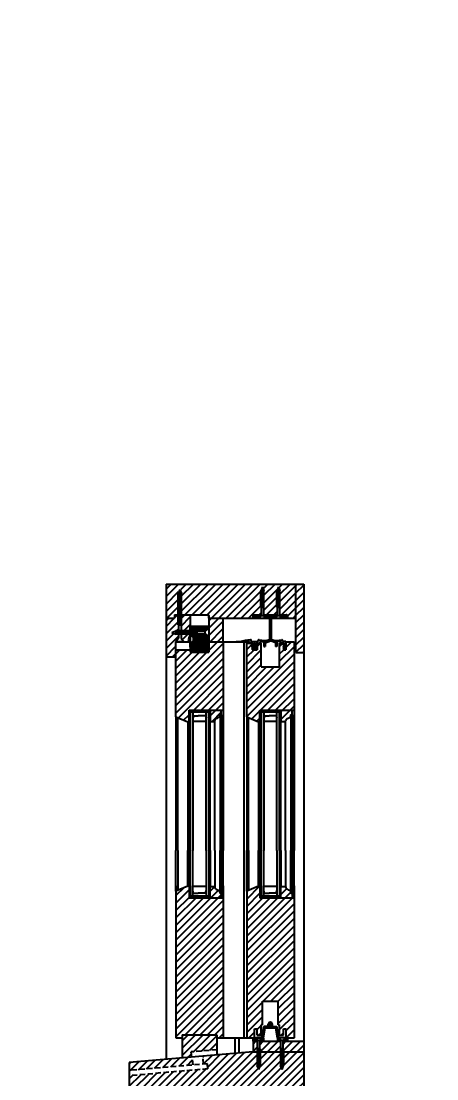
# Model space of a CAD drawing. Header units: inches. Extents: x 1985 to 11287, y 379 to 3234.
# Drawn here: x 7316.5 to 7336.3, y 1508.8 to 1559.2 of the extents above; entities that cross this region are included whole.
import ezdxf

# ---------------------------------------------------------------- set-up
doc = ezdxf.new("R2010")
doc.units = ezdxf.units.IN
doc.header["$MEASUREMENT"] = 0
doc.linetypes.add('HIDDEN', pattern=[0.375, 0.25, -0.125])
doc.layers.get('0').update_dxf_attribs({"linetype": 'CONTINUOUS'})
doc.layers.get('Defpoints').update_dxf_attribs({"linetype": 'CONTINUOUS'})
for name, color, linetype in [('alum. sill 99', 1, 'CONTINUOUS'), ('glass 99', 6, 'CONTINUOUS'), ('glazing tape 99', 7, 'CONTINUOUS'), ('hardware 99', 94, 'CONTINUOUS'), ('hatch 99', 1, 'CONTINUOUS'), ('weatherstripping 99', 5, 'CONTINUOUS'), ('wood detail 99', 7, 'CONTINUOUS')]:
    doc.layers.add(name, color=color, linetype=linetype)
doc.styles.get("Standard").update_dxf_attribs({"font": 'txt.shx', "width": 0.8})
doc.dimstyles.new('Elevation', dxfattribs={"dimscale": 2, "dimtxt": 0.75, "dimasz": 0.0625, "dimexe": 0.0625, "dimexo": 0.0625, "dimgap": 0.0625, "dimtad": 1, "dimdec": 5, "dimzin": 0, "dimdsep": 46, "dimlunit": 5, "dimtxsty": 'Standard', "dimblk1": 'OBLIQUE', "dimblk2": 'OBLIQUE', "dimsah": 1, "dimcen": 2, "dimdle": 0.0625, "dimclrd": 1, "dimclre": 1, "dimadec": 1, "dimazin": 0, "dimtfac": 0.375, "dimtdec": 5, "dimtmove": 0, "dimatfit": 3, "dimldrblk": 'OBLIQUE', "dimfxl": 1, "dimfrac": 2, "dimtolj": 1, "dimtzin": 0, "dimarcsym": 0})
pattern_1 = [(45, (7801.52825, 106.70212), (-0.176776695, 0.176776695), [])]

# ---------------------------------------------------------------- blocks, each defined once
blk = doc.blocks.new('_OBLIQUE')
at = {"color": 0, "linetype": 'ByBlock'}
blk.add_line((-0.5, -0.5), (0.5, 0.5), dxfattribs=at)
blk = doc.blocks.new('*D167')
at = {"layer": 'Defpoints', "color": 0}
for p in [(7365.412, 1559.165), (7335.455, 1503.481), (7204.665, 1497.57), (7336.866, 1497.57), (7336.866, 1497.57)]:
    blk.add_point(p, dxfattribs=at)
at = {"layer": 'wood detail 99', "color": 1, "lineweight": -2}
blk.add_arc((7336.866, 1497.57), 6.078, 65.1346, 180, dxfattribs=at)
at = {"layer": 'wood detail 99', "color": 1, "lineweight": -2, "xscale": 0.125, "yscale": 0.125, "zscale": 0.125}
for p, rotation in [((7339.421, 1503.084), 335.1346450684126), ((7330.788, 1497.57), 270.000000000004)]:
    blk.add_blockref('_OBLIQUE', p, dxfattribs=dict(at, rotation=rotation))
at = {"layer": 'wood detail 99', "color": 0, "insert": (7333.123, 1503.429), "char_height": 1.5, "attachment_point": 5, "rotation": 32.5673}
blk.add_mtext('\\A1;114.9°"', dxfattribs=at)

msp = doc.modelspace()

# ---------------------------------------------------------------- hatches: boundary and pattern name
at = {"layer": 'alum. sill 99'}
h = msp.add_hatch(dxfattribs=at)
h.set_pattern_fill('ANSI31', color=256, scale=2, style=0)
h.set_pattern_definition([(45, (-588.93216, -403.26796), (-0.176776695, 0.176776695), [])])
h.paths.add_polyline_path([(7326.118374, 1517.135057), (7326.118374, 1517.409255), (7324.493374, 1517.409255), (7324.493374, 1517.976219), (7324.430874, 1517.976219), (7323.868374, 1517.735148), (7323.868374, 1517.730698), (7323.868374, 1516.452798), (7323.868374, 1510.731218), (7324.163374, 1510.731218), (7324.163374, 1510.885218), (7325.823374, 1510.885218), (7325.823374, 1510.731218), (7326.118374, 1510.731218)])
h.paths.add_polyline_path([(7326.032374, 1517.635769), (7325.969874, 1517.635769), (7325.969874, 1517.648891, 0.350781059), (7325.844874, 1517.792019, -0.350781059), (7325.719874, 1517.935147), (7325.719874, 1517.948269), (7325.493374, 1517.948269), (7325.493374, 1517.409255), (7326.032374, 1517.409255)], flags=17)
h.paths.add_polyline_path([(7329.493376, 1517.135057), (7329.493376, 1517.409255), (7327.868376, 1517.409255), (7327.868376, 1517.976219), (7327.805876, 1517.976219), (7327.243376, 1517.735148), (7327.243376, 1517.730698), (7327.243376, 1516.452798), (7327.243376, 1510.731218), (7327.618376, 1510.731218), (7327.618376, 1511.168718), (7327.743376, 1511.168718), (7327.743376, 1510.856218), (7327.930876, 1510.856218), (7327.930876, 1511.356218), (7327.993376, 1511.356218), (7327.993376, 1512.481218), (7328.743376, 1512.481218), (7328.743376, 1511.356218), (7328.805876, 1511.356218), (7328.805876, 1510.856218), (7328.993376, 1510.856218), (7328.993376, 1511.168718), (7329.118376, 1511.168718), (7329.118376, 1510.731218), (7329.193376, 1510.731218), (7329.493376, 1510.731218)])
h.paths.add_polyline_path([(7329.407376, 1517.635769), (7329.344876, 1517.635769), (7329.344876, 1517.648891, 0.350781059), (7329.219876, 1517.792019, -0.350781059), (7329.094876, 1517.935147), (7329.094876, 1517.948269), (7328.868376, 1517.948269), (7328.868376, 1517.409255), (7329.407376, 1517.409255)], flags=17)
at = {"layer": 'glazing tape 99'}
h = msp.add_hatch(color=7, dxfattribs=at)
h.paths.add_polyline_path([(7325.430874, 1525.812351), (7325.493374, 1525.812351), (7325.493374, 1526.312351), (7325.430874, 1526.312351)])
h.paths.add_polyline_path([(7324.493374, 1525.788851), (7324.555874, 1525.788851), (7324.555874, 1526.288851), (7324.493374, 1526.288851)])
h = msp.add_hatch(color=7, dxfattribs=at)
h.paths.add_polyline_path([(7325.430874, 1525.812351), (7325.493374, 1525.812351), (7325.493374, 1526.312351), (7325.430874, 1526.312351)])
h.paths.add_polyline_path([(7324.493374, 1525.788851), (7324.555874, 1525.788851), (7324.555874, 1526.288851), (7324.493374, 1526.288851)])
h = msp.add_hatch(color=7, dxfattribs=at)
h.paths.add_polyline_path([(7328.805876, 1525.812351), (7328.868376, 1525.812351), (7328.868376, 1526.312351), (7328.805876, 1526.312351)])
h.paths.add_polyline_path([(7327.868376, 1525.788851), (7327.930876, 1525.788851), (7327.930876, 1526.288851), (7327.868376, 1526.288851)])
h = msp.add_hatch(color=7, dxfattribs=at)
h.paths.add_polyline_path([(7328.805876, 1525.812351), (7328.868376, 1525.812351), (7328.868376, 1526.312351), (7328.805876, 1526.312351)])
h.paths.add_polyline_path([(7327.868376, 1525.788851), (7327.930876, 1525.788851), (7327.930876, 1526.288851), (7327.868376, 1526.288851)])
h = msp.add_hatch(color=7, dxfattribs=at)
h.paths.add_polyline_path([(7325.430874, 1517.448269), (7325.493374, 1517.448269), (7325.493374, 1517.948269), (7325.430874, 1517.948269)])
h.paths.add_polyline_path([(7324.493374, 1517.476219), (7324.555874, 1517.476219), (7324.555874, 1517.976219), (7324.493374, 1517.976219)])
h = msp.add_hatch(color=7, dxfattribs=at)
h.paths.add_polyline_path([(7328.805876, 1517.448269), (7328.868376, 1517.448269), (7328.868376, 1517.948269), (7328.805876, 1517.948269)])
h.paths.add_polyline_path([(7327.868376, 1517.476219), (7327.930876, 1517.476219), (7327.930876, 1517.976219), (7327.868376, 1517.976219)])
at = {"layer": 'hardware 99'}
h = msp.add_hatch(dxfattribs=at)
h.set_pattern_fill('ANSI31', color=256, scale=0.25, style=0)
h.set_pattern_definition([(45, (7672.273546, -441.52829), (-0.0220970869, 0.0220970869), [])])
h.paths.add_polyline_path([(7327.841464, 1530.726399), (7327.894406, 1530.798399), (7327.620376, 1530.798399), (7327.620376, 1530.880399), (7327.580376, 1530.880399), (7327.548376, 1530.848399), (7327.548376, 1530.726399)])
h.paths.add_polyline_path([(7328.077347, 1530.798399), (7328.130288, 1530.726399), (7328.332376, 1530.726399), (7328.332376, 1529.711399), (7328.09258, 1529.613399), (7328.055876, 1529.598399), (7328.055876, 1529.378399), (7328.127876, 1529.378399), (7328.127876, 1529.550044), (7328.368376, 1529.648331), (7328.608876, 1529.550044), (7328.608876, 1529.378399), (7328.680876, 1529.378399), (7328.680876, 1529.598399), (7328.404376, 1529.711399), (7328.404376, 1530.726399), (7328.606464, 1530.726399), (7328.659406, 1530.798399), (7328.404376, 1530.798399), (7328.404376, 1530.880399), (7328.332376, 1530.880399), (7328.332376, 1530.798399)])
h.paths.add_polyline_path([(7328.842347, 1530.798399), (7328.895288, 1530.726399), (7329.188376, 1530.726399), (7329.188376, 1530.848399), (7329.156376, 1530.880399), (7329.116376, 1530.880399), (7329.116376, 1530.798399)])
h = msp.add_hatch(dxfattribs=at)
h.set_pattern_fill('ANSI31', color=256, scale=0.25, style=0)
h.set_pattern_definition([(45, (7672.273546, -380.832976), (-0.0220970869, 0.0220970869), [])])
h.paths.add_polyline_path([(7327.668964, 1510.731218), (7327.543376, 1510.731218), (7327.543376, 1510.571218), (7327.615376, 1510.571218), (7327.615376, 1510.631218), (7327.742494, 1510.631218)])
h.paths.add_polyline_path([(7328.034431, 1510.719591), (7328.114552, 1511.209218), (7328.6222, 1511.209218), (7328.702321, 1510.719591), (7328.702321, 1510.571218), (7328.774321, 1510.571218), (7328.774321, 1510.631218), (7328.852494, 1510.631218), (7328.778964, 1510.731218), (7328.773376, 1510.731218), (7328.683376, 1511.281218), (7328.468376, 1511.281218), (7328.468376, 1511.381218, 1), (7328.268376, 1511.381218), (7328.268376, 1511.281218), (7328.053376, 1511.281218), (7327.963376, 1510.731218), (7327.957788, 1510.731218), (7327.884259, 1510.631218), (7327.962431, 1510.631218), (7327.962431, 1510.571218), (7328.034431, 1510.571218)])
h.paths.add_polyline_path([(7329.193376, 1510.731218), (7329.067788, 1510.731218), (7328.994259, 1510.631218), (7329.121376, 1510.631218), (7329.121376, 1510.571218), (7329.193376, 1510.571218)])
at = {"layer": 'hatch 99'}
h = msp.add_hatch(dxfattribs=at)
h.set_pattern_fill('ANSI31', color=256, scale=2, style=0)
h.set_pattern_definition(pattern_1)
h.paths.add_polyline_path([(7329.962126, 1532.351399), (7329.587126, 1532.351399), (7329.587126, 1529.098399), (7329.962126, 1529.098399)])
h.paths.add_polyline_path([(7329.493376, 1529.598399), (7329.111376, 1529.598399), (7329.111376, 1529.223399), (7329.039376, 1529.223399), (7328.993376, 1529.223399), (7328.993376, 1529.535899), (7328.861376, 1529.535899), (7328.805876, 1529.535899), (7328.805876, 1528.410899), (7327.930876, 1528.410899), (7327.930876, 1529.535899), (7327.743376, 1529.535899), (7327.743376, 1529.223399), (7327.507376, 1529.223399), (7327.507376, 1529.535899), (7327.375376, 1529.535899), (7327.243376, 1529.535899), (7327.243376, 1526.029922), (7327.805876, 1525.788851), (7327.868376, 1525.788851), (7327.868376, 1526.351365), (7329.493376, 1526.351365)])
h.paths.add_polyline_path([(7329.344876, 1526.124851), (7329.407376, 1526.124851), (7329.407376, 1526.351365), (7328.868376, 1526.351365), (7328.868376, 1525.812351), (7329.094876, 1525.812351, -0.375199902), (7329.219876, 1525.968601, 0.375199902)], flags=17)
h.paths.add_polyline_path([(7326.118374, 1529.598399), (7325.430874, 1529.598399), (7325.430874, 1529.101399), (7324.555874, 1529.101399), (7324.555874, 1529.223399), (7323.868374, 1529.223399), (7323.868374, 1526.029922), (7324.430874, 1525.788851), (7324.493374, 1525.788851), (7324.493374, 1526.351365), (7326.118374, 1526.351365)])
h.paths.add_polyline_path([(7326.032374, 1526.351365), (7325.493374, 1526.351365), (7325.493374, 1525.812351), (7325.719874, 1525.812351, -0.375199902), (7325.844874, 1525.968601, 0.375199902), (7325.969874, 1526.124851), (7326.032374, 1526.124851)], flags=17)
h.paths.add_polyline_path([(7326.118374, 1530.726399), (7325.430874, 1530.726399), (7325.430874, 1530.348399), (7325.430874, 1529.598399), (7326.118374, 1529.598399)])
h.paths.add_polyline_path([(7323.868374, 1529.598399), (7323.993374, 1529.768399), (7323.993374, 1529.957288), (7323.870874, 1529.957288), (7323.82058, 1529.979788), (7323.726684, 1529.979788), (7323.586978, 1530.042288), (7323.726684, 1530.104788), (7323.82058, 1530.104788), (7323.870874, 1530.127288), (7323.993374, 1530.127288), (7323.993374, 1530.410899), (7323.970874, 1530.410899), (7323.970874, 1530.880399), (7323.798874, 1530.880399), (7323.798874, 1530.726399), (7323.525124, 1530.726399), (7323.400124, 1530.601399), (7323.400124, 1528.880399), (7323.868374, 1528.880399)])
h.paths.add_polyline_path([(7324.555874, 1529.87902), (7324.555874, 1529.957288), (7324.118374, 1529.957288), (7324.118374, 1529.768399), (7324.243374, 1529.598399), (7324.508756, 1529.598399, -0.267534355), (7324.508562, 1529.848064, -0.239084783)])
h.paths.add_polyline_path([(7324.555874, 1530.880399), (7324.140874, 1530.880399), (7324.140874, 1530.410899), (7324.118374, 1530.410899), (7324.118374, 1530.127288), (7324.555874, 1530.127288)])
h = msp.add_hatch(dxfattribs=at)
h.set_pattern_fill('ANSI31', color=256, scale=2, style=0)
h.set_pattern_definition(pattern_1)
h.paths.add_polyline_path([(7327.910876, 1532.036399), (7327.933376, 1532.093399), (7327.933376, 1532.351399), (7323.400124, 1532.351399), (7323.400124, 1530.726399), (7323.798874, 1530.726399), (7323.798874, 1530.880399), (7323.962616, 1530.880399), (7323.970874, 1530.88382), (7323.970874, 1531.908399), (7323.993374, 1531.958693), (7323.993374, 1532.108759), (7324.055874, 1532.248465), (7324.118374, 1532.108759), (7324.118374, 1531.958693), (7324.140874, 1531.908399), (7324.140874, 1530.880399), (7325.438874, 1530.880399), (7325.438874, 1530.726399), (7327.548376, 1530.726399), (7327.548376, 1530.880399), (7327.933376, 1530.880399), (7327.933376, 1531.243899), (7327.910876, 1531.243899)])
h.paths.add_polyline_path([(7328.675876, 1532.036399), (7328.698376, 1532.093399), (7328.698376, 1532.351399), (7328.038376, 1532.351399), (7328.038376, 1532.093399), (7328.060876, 1532.036399), (7328.060876, 1531.243899), (7328.038376, 1531.243899), (7328.038376, 1530.880399), (7328.698376, 1530.880399), (7328.698376, 1531.243899), (7328.675876, 1531.243899)])
h.paths.add_polyline_path([(7329.587126, 1532.351399), (7328.803376, 1532.351399), (7328.803376, 1532.093399), (7328.825876, 1532.036399), (7328.825876, 1531.243899), (7328.803376, 1531.243899), (7328.803376, 1530.880399), (7329.188376, 1530.880399), (7329.188376, 1530.726399), (7329.587126, 1530.726399)])
h = msp.add_hatch(dxfattribs=at)
h.set_pattern_fill('ANSI31', color=256, scale=0.5, style=0)
h.set_pattern_definition([(45, (7829.007457, 98.62558), (-0.0441941738, 0.0441941738), [])])
h.paths.add_polyline_path([(7325.430874, 1529.598399), (7325.430874, 1529.854788), (7325.260874, 1529.979788), (7324.868374, 1529.979788), (7324.868374, 1529.957288), (7324.555874, 1529.957288), (7324.555874, 1529.910899, -0.365977382), (7324.740752, 1529.754649), (7324.993374, 1529.754649), (7324.993374, 1529.692149), (7324.740752, 1529.692149, -0.365977382), (7324.555874, 1529.535899), (7324.555874, 1529.348399), (7324.555874, 1529.101399), (7325.430874, 1529.101399)])
h.paths.add_polyline_path([(7325.430874, 1530.348399), (7324.555874, 1530.348399), (7324.555874, 1530.127288), (7324.868374, 1530.127288), (7324.868374, 1530.104788), (7325.260874, 1530.104788), (7325.430874, 1530.229788)])
h = msp.add_hatch(dxfattribs=at)
h.set_pattern_fill('ANSI31', color=256, scale=2, style=0)
h.set_pattern_definition(pattern_1)
h.paths.add_polyline_path([(7329.962126, 1510.071218), (7328.998376, 1510.071218), (7328.998376, 1509.421218), (7328.975876, 1509.364218), (7328.975876, 1509.235417), (7328.923376, 1509.095711), (7328.870876, 1509.235417), (7328.870876, 1509.364218), (7328.848376, 1509.421218), (7328.848376, 1510.071218), (7327.888376, 1510.071218), (7327.888376, 1509.421218), (7327.865876, 1509.364218), (7327.865876, 1509.235417), (7327.813376, 1509.095711), (7327.760876, 1509.235417), (7327.760876, 1509.364218), (7327.738376, 1509.421218), (7327.738376, 1510.071218), (7327.543376, 1510.071218), (7325.151766, 1509.863558), (7325.184205, 1509.489963), (7325.371002, 1509.506183), (7325.392628, 1509.25712), (7321.650124, 1508.932163), (7321.650124, 1508.351218), (7329.962126, 1508.351218)])
h.paths.add_polyline_path([(7329.962126, 1510.571218), (7329.193376, 1510.571218), (7328.975876, 1510.571218), (7328.975876, 1510.213718), (7328.998376, 1510.213718), (7328.998376, 1510.071218), (7329.962126, 1510.071218)])
h.paths.add_polyline_path([(7328.870876, 1510.571218), (7327.865876, 1510.571218), (7327.865876, 1510.213718), (7327.888376, 1510.213718), (7327.888376, 1510.071218), (7328.848376, 1510.071218), (7328.848376, 1510.213718), (7328.870876, 1510.213718)])
h.paths.add_polyline_path([(7327.760876, 1510.571218), (7327.543376, 1510.571218), (7327.543376, 1510.071218), (7327.738376, 1510.071218), (7327.738376, 1510.213718), (7327.760876, 1510.213718)])
h.paths.add_polyline_path([(7325.823374, 1510.822718), (7325.760874, 1510.885218), (7324.225874, 1510.885218), (7324.163374, 1510.822718), (7324.163374, 1509.777737), (7324.623529, 1509.817692), (7324.601903, 1510.066754), (7325.823374, 1510.172813)])
h.paths.add_polyline_path([(7324.65364, 1509.820306), (7321.650124, 1509.559514), (7321.650124, 1509.183104), (7324.686079, 1509.446712)], flags=17)

# ---------------------------------------------------------------- linework, layer by layer
at = {"layer": 'glass 99', "color": 6}
for p, q in [((7324.555874, 1526.288851), (7324.555874, 1519.652691)), ((7324.555874, 1526.257665), (7325.430874, 1526.257665)), ((7324.555874, 1526.257665), (7325.430874, 1526.257665)), ((7324.680874, 1526.257665), (7324.680874, 1519.652691)), ((7324.710866, 1526.076731), (7324.680874, 1525.968948)), ((7324.710866, 1526.076731), (7324.680874, 1525.968948)), ((7324.710866, 1526.076731), (7324.930874, 1526.076731)), ((7324.710866, 1526.076731), (7324.930874, 1526.076731)), ((7325.275883, 1526.076731), (7324.930874, 1526.076731)), ((7325.275883, 1526.076731), (7324.930874, 1526.076731)), ((7325.275883, 1526.076731), (7325.305874, 1525.968948)), ((7325.275883, 1526.076731), (7325.305874, 1525.968948)), ((7325.305874, 1519.652691), (7325.305874, 1526.257665)), ((7325.430874, 1519.652691), (7325.430874, 1526.312351)), ((7327.930876, 1526.288851), (7327.930876, 1519.652691)), ((7327.930876, 1526.257665), (7328.805876, 1526.257665)), ((7327.930876, 1526.257665), (7328.805876, 1526.257665)), ((7328.055876, 1526.257665), (7328.055876, 1519.652691)), ((7328.085868, 1526.076731), (7328.055876, 1525.968948)), ((7328.085868, 1526.076731), (7328.055876, 1525.968948)), ((7328.085868, 1526.076731), (7328.305876, 1526.076731)), ((7328.085868, 1526.076731), (7328.305876, 1526.076731)), ((7328.650885, 1526.076731), (7328.305876, 1526.076731)), ((7328.650885, 1526.076731), (7328.305876, 1526.076731)), ((7328.650885, 1526.076731), (7328.680876, 1525.968948)), ((7328.650885, 1526.076731), (7328.680876, 1525.968948)), ((7328.680876, 1519.652691), (7328.680876, 1526.257665)), ((7328.805876, 1519.652691), (7328.805876, 1526.312351)), ((7325.305874, 1525.812351), (7324.680874, 1525.812351)), ((7325.305874, 1525.812351), (7324.680874, 1525.812351)), ((7328.680876, 1525.812351), (7328.055876, 1525.812351)), ((7328.680876, 1525.812351), (7328.055876, 1525.812351)), ((7324.555874, 1517.476219), (7324.555874, 1519.652691)), ((7324.680874, 1517.502955), (7324.680874, 1519.652691)), ((7325.305874, 1519.652691), (7325.305874, 1517.502955)), ((7325.430874, 1519.652691), (7325.430874, 1517.448269)), ((7327.930876, 1517.476219), (7327.930876, 1519.652691)), ((7328.055876, 1517.502955), (7328.055876, 1519.652691)), ((7328.680876, 1519.652691), (7328.680876, 1517.502955)), ((7328.805876, 1519.652691), (7328.805876, 1517.448269)), ((7324.555874, 1517.502955), (7325.430874, 1517.502955)), ((7325.305874, 1517.948269), (7324.680874, 1517.948269)), ((7324.710866, 1517.635774), (7324.680874, 1517.755957)), ((7324.710866, 1517.635774), (7324.930874, 1517.635774)), ((7325.275883, 1517.635774), (7324.930874, 1517.635774)), ((7325.275883, 1517.635774), (7325.305874, 1517.755957)), ((7327.930876, 1517.502955), (7328.805876, 1517.502955)), ((7328.680876, 1517.948269), (7328.055876, 1517.948269)), ((7328.085868, 1517.635774), (7328.055876, 1517.755957)), ((7328.085868, 1517.635774), (7328.305876, 1517.635774)), ((7328.650885, 1517.635774), (7328.305876, 1517.635774)), ((7328.650885, 1517.635774), (7328.680876, 1517.755957))]:
    msp.add_line(p, q, dxfattribs=at)
at = {"layer": 'glazing tape 99'}
for p, q in [((7324.555874, 1526.288851), (7324.493374, 1526.288851)), ((7324.555874, 1526.288851), (7324.493374, 1526.288851)), ((7324.555874, 1525.788851), (7324.555874, 1526.288851)), ((7324.555874, 1525.788851), (7324.555874, 1526.288851)), ((7325.430874, 1526.312351), (7325.430874, 1525.812351)), ((7325.493374, 1526.312351), (7325.430874, 1526.312351)), ((7325.430874, 1526.312351), (7325.430874, 1525.812351)), ((7325.493374, 1526.312351), (7325.430874, 1526.312351)), ((7327.930876, 1526.288851), (7327.868376, 1526.288851)), ((7327.930876, 1526.288851), (7327.868376, 1526.288851)), ((7327.930876, 1525.788851), (7327.930876, 1526.288851)), ((7327.930876, 1525.788851), (7327.930876, 1526.288851)), ((7328.805876, 1526.312351), (7328.805876, 1525.812351)), ((7328.868376, 1526.312351), (7328.805876, 1526.312351)), ((7328.805876, 1526.312351), (7328.805876, 1525.812351)), ((7328.868376, 1526.312351), (7328.805876, 1526.312351)), ((7324.555874, 1525.788851), (7324.493374, 1525.788851)), ((7324.555874, 1525.788851), (7324.493374, 1525.788851)), ((7325.493374, 1525.812351), (7325.430874, 1525.812351)), ((7325.493374, 1525.812351), (7325.430874, 1525.812351)), ((7327.930876, 1525.788851), (7327.868376, 1525.788851)), ((7327.930876, 1525.788851), (7327.868376, 1525.788851)), ((7328.868376, 1525.812351), (7328.805876, 1525.812351)), ((7328.868376, 1525.812351), (7328.805876, 1525.812351)), ((7324.493374, 1517.976219), (7324.555874, 1517.976219)), ((7324.555874, 1517.976219), (7324.555874, 1517.476219)), ((7325.430874, 1517.948269), (7325.430874, 1517.448269)), ((7327.868376, 1517.976219), (7327.930876, 1517.976219)), ((7327.930876, 1517.976219), (7327.930876, 1517.476219)), ((7328.805876, 1517.948269), (7328.805876, 1517.448269)), ((7324.493374, 1517.476219), (7324.555874, 1517.476219)), ((7327.868376, 1517.476219), (7327.930876, 1517.476219))]:
    msp.add_line(p, q, dxfattribs=at)
at = {"layer": 'glazing tape 99', "color": 7}
for p, q in [((7325.430874, 1517.948269), (7325.493374, 1517.948269)), ((7328.805876, 1517.948269), (7328.868376, 1517.948269)), ((7325.430874, 1517.448269), (7325.493374, 1517.448269)), ((7328.805876, 1517.448269), (7328.868376, 1517.448269))]:
    msp.add_line(p, q, dxfattribs=at)
at = {"layer": 'hardware 99'}
for p, q in [((7324.055874, 1532.098399), (7323.970874, 1531.908399)), ((7324.055874, 1532.098399), (7324.140874, 1531.908399)), ((7327.985876, 1532.226399), (7327.910876, 1532.036399)), ((7327.985876, 1532.226399), (7328.060876, 1532.036399)), ((7328.750876, 1532.226399), (7328.675876, 1532.036399)), ((7328.750876, 1532.226399), (7328.825876, 1532.036399)), ((7323.970874, 1530.410899), (7323.970874, 1531.908399)), ((7324.140874, 1531.908399), (7323.970874, 1531.908399)), ((7324.064428, 1531.908399), (7323.970874, 1531.869648)), ((7324.140874, 1531.869648), (7323.970874, 1531.799232)), ((7324.140874, 1531.799232), (7323.970874, 1531.728816)), ((7324.140874, 1531.728816), (7323.970874, 1531.658399)), ((7324.140874, 1531.658399), (7323.970874, 1531.587983)), ((7324.140874, 1530.410899), (7324.140874, 1531.908399)), ((7327.910876, 1531.243899), (7327.910876, 1532.036399)), ((7328.060876, 1532.036399), (7327.910876, 1532.036399)), ((7327.991641, 1532.036399), (7327.910876, 1531.998485)), ((7328.060876, 1531.998485), (7327.910876, 1531.928069)), ((7328.060876, 1531.928069), (7327.910876, 1531.857653)), ((7328.060876, 1531.857653), (7327.910876, 1531.787236)), ((7328.060876, 1531.787236), (7327.910876, 1531.71682)), ((7328.060876, 1531.71682), (7327.910876, 1531.646404)), ((7328.060876, 1531.646404), (7327.910876, 1531.575987)), ((7328.060876, 1531.243899), (7328.060876, 1532.036399)), ((7328.675876, 1531.243899), (7328.675876, 1532.036399)), ((7328.825876, 1532.036399), (7328.675876, 1532.036399)), ((7328.756641, 1532.036399), (7328.675876, 1531.998485)), ((7328.825876, 1531.998485), (7328.675876, 1531.928069)), ((7328.825876, 1531.928069), (7328.675876, 1531.857653)), ((7328.825876, 1531.857653), (7328.675876, 1531.787236)), ((7328.825876, 1531.787236), (7328.675876, 1531.71682)), ((7328.825876, 1531.71682), (7328.675876, 1531.646404)), ((7328.825876, 1531.646404), (7328.675876, 1531.575987)), ((7328.825876, 1531.243899), (7328.825876, 1532.036399)), ((7324.140874, 1531.587983), (7323.970874, 1531.517567)), ((7324.140874, 1531.517567), (7323.970874, 1531.44715)), ((7324.140874, 1531.44715), (7323.970874, 1531.376734)), ((7324.140874, 1531.376734), (7323.970874, 1531.306318)), ((7324.140874, 1531.306318), (7323.970874, 1531.235901)), ((7324.140874, 1531.235901), (7323.970874, 1531.165485)), ((7324.140874, 1531.165485), (7323.970874, 1531.095069)), ((7324.140874, 1531.095069), (7323.970874, 1531.024653)), ((7328.060876, 1531.575987), (7327.910876, 1531.505571)), ((7328.060876, 1531.505571), (7327.910876, 1531.435155)), ((7328.060876, 1531.435155), (7327.910876, 1531.364738)), ((7328.060876, 1531.364738), (7327.910876, 1531.294322)), ((7327.910876, 1531.243899), (7328.060876, 1531.243899)), ((7327.933376, 1531.243899), (7327.933376, 1530.851399)), ((7328.060876, 1531.294322), (7327.959145, 1531.243899)), ((7328.038376, 1531.243899), (7328.038376, 1530.851399)), ((7328.825876, 1531.575987), (7328.675876, 1531.505571)), ((7328.825876, 1531.505571), (7328.675876, 1531.435155)), ((7328.825876, 1531.435155), (7328.675876, 1531.364738)), ((7328.825876, 1531.364738), (7328.675876, 1531.294322)), ((7328.675876, 1531.243899), (7328.825876, 1531.243899)), ((7328.698376, 1531.243899), (7328.698376, 1530.851399)), ((7328.825876, 1531.294322), (7328.724145, 1531.243899)), ((7328.803376, 1531.243899), (7328.803376, 1530.851399)), ((7324.140874, 1531.024653), (7323.970874, 1530.954236)), ((7324.140874, 1530.954236), (7323.970874, 1530.88382)), ((7324.140874, 1530.88382), (7323.970874, 1530.813404)), ((7324.140874, 1530.813404), (7323.970874, 1530.742987)), ((7324.140874, 1530.742987), (7323.970874, 1530.672571)), ((7324.140874, 1530.672571), (7323.970874, 1530.602155)), ((7324.140874, 1530.602155), (7323.970874, 1530.531738)), ((7325.438874, 1530.848399), (7325.438874, 1530.726399)), ((7327.548376, 1530.848399), (7327.580376, 1530.880399)), ((7327.548376, 1530.848399), (7327.548376, 1530.726399)), ((7327.548376, 1530.726399), (7328.332376, 1530.726399)), ((7327.580376, 1530.880399), (7327.620376, 1530.880399)), ((7327.620376, 1530.880399), (7327.620376, 1530.798399)), ((7327.620376, 1530.798399), (7327.894406, 1530.798399)), ((7327.933376, 1530.851399), (7327.841464, 1530.726399)), ((7327.841464, 1530.726399), (7328.130288, 1530.726399)), ((7327.933376, 1530.851399), (7328.038376, 1530.851399)), ((7328.038376, 1530.851399), (7328.130288, 1530.726399)), ((7328.077347, 1530.798399), (7328.332376, 1530.798399)), ((7328.332376, 1530.798399), (7328.332376, 1530.880399)), ((7328.332376, 1530.880399), (7328.404376, 1530.880399)), ((7328.332376, 1530.726399), (7328.332376, 1529.711399)), ((7328.404376, 1530.798399), (7328.404376, 1530.880399)), ((7328.404376, 1530.798399), (7328.659406, 1530.798399)), ((7328.404376, 1530.726399), (7329.188376, 1530.726399)), ((7328.404376, 1530.726399), (7328.404376, 1529.711399)), ((7328.698376, 1530.851399), (7328.606464, 1530.726399)), ((7328.606464, 1530.726399), (7328.895288, 1530.726399)), ((7328.698376, 1530.851399), (7328.803376, 1530.851399)), ((7328.803376, 1530.851399), (7328.895288, 1530.726399)), ((7328.842347, 1530.798399), (7329.116376, 1530.798399)), ((7329.156376, 1530.880399), (7329.116376, 1530.880399)), ((7329.116376, 1530.880399), (7329.116376, 1530.798399)), ((7329.188376, 1530.848399), (7329.156376, 1530.880399)), ((7329.188376, 1530.726399), (7329.188376, 1530.848399)), ((7323.680874, 1530.042288), (7323.870874, 1530.127288)), ((7324.868374, 1530.127288), (7323.870874, 1530.127288)), ((7323.870874, 1530.127288), (7323.870874, 1529.957288)), ((7323.90254, 1530.127288), (7323.972956, 1529.957288)), ((7324.140874, 1530.531738), (7323.970874, 1530.461322)), ((7323.970874, 1530.410899), (7324.140874, 1530.410899)), ((7323.972956, 1530.127288), (7324.043372, 1529.957288)), ((7323.993374, 1530.410899), (7323.993374, 1529.768399)), ((7324.140874, 1530.461322), (7324.019143, 1530.410899)), ((7324.043372, 1530.127288), (7324.113789, 1529.957288)), ((7324.113789, 1530.127288), (7324.184205, 1529.957288)), ((7324.118374, 1530.410899), (7324.118374, 1529.768399)), ((7324.184205, 1530.127288), (7324.254621, 1529.957288)), ((7324.254621, 1530.127288), (7324.325038, 1529.957288)), ((7324.325038, 1530.127288), (7324.395454, 1529.957288)), ((7324.395454, 1530.127288), (7324.46587, 1529.957288)), ((7324.46587, 1530.127288), (7324.536286, 1529.957288)), ((7324.536286, 1530.127288), (7324.606703, 1529.957288)), ((7324.606703, 1530.127288), (7324.677119, 1529.957288)), ((7324.677119, 1530.127288), (7324.747535, 1529.957288)), ((7324.747535, 1530.127288), (7324.817952, 1529.957288)), ((7324.817952, 1530.127288), (7324.868374, 1530.005556)), ((7324.868374, 1529.957288), (7324.868374, 1530.127288)), ((7324.868374, 1530.104788), (7325.260874, 1530.104788)), ((7325.260874, 1530.104788), (7325.430874, 1530.229788)), ((7325.260874, 1529.979788), (7325.260874, 1530.104788)), ((7325.430874, 1530.229788), (7325.430874, 1529.854788)), ((7323.680874, 1530.042288), (7323.870874, 1529.957288)), ((7323.993374, 1529.768399), (7323.868374, 1529.598399)), ((7324.243374, 1529.598399), (7323.868374, 1529.598399)), ((7323.870874, 1530.033734), (7323.90254, 1529.957288)), ((7324.868374, 1529.957288), (7323.870874, 1529.957288)), ((7324.118374, 1529.768399), (7324.243374, 1529.598399)), ((7324.868374, 1529.979788), (7325.260874, 1529.979788)), ((7325.260874, 1529.979788), (7325.430874, 1529.854788)), ((7328.055876, 1529.598399), (7328.332376, 1529.711399)), ((7328.055876, 1529.598399), (7328.055876, 1529.378399)), ((7328.127876, 1529.550044), (7328.368376, 1529.648331)), ((7328.608876, 1529.550044), (7328.368376, 1529.648331)), ((7328.680876, 1529.598399), (7328.404376, 1529.711399)), ((7328.680876, 1529.598399), (7328.680876, 1529.378399)), ((7328.055876, 1529.378399), (7328.127876, 1529.378399)), ((7328.127876, 1529.550044), (7328.127876, 1529.378399)), ((7328.608876, 1529.550044), (7328.608876, 1529.378399)), ((7328.680876, 1529.378399), (7328.608876, 1529.378399)), ((7327.963376, 1510.731218), (7328.053376, 1511.281218)), ((7328.034431, 1510.719591), (7328.114552, 1511.209218)), ((7328.268376, 1511.281218), (7328.053376, 1511.281218)), ((7328.114552, 1511.209218), (7328.6222, 1511.209218)), ((7328.268376, 1511.281218), (7328.268376, 1511.381218)), ((7328.468376, 1511.281218), (7328.468376, 1511.381218)), ((7328.468376, 1511.281218), (7328.683376, 1511.281218)), ((7328.702321, 1510.719591), (7328.6222, 1511.209218)), ((7328.773376, 1510.731218), (7328.683376, 1511.281218)), ((7327.543376, 1510.571218), (7327.543376, 1510.731218)), ((7327.543376, 1510.731218), (7327.963376, 1510.731218)), ((7327.543376, 1510.571218), (7327.615376, 1510.571218)), ((7327.615376, 1510.571218), (7327.615376, 1510.631218)), ((7327.615376, 1510.631218), (7327.742494, 1510.631218)), ((7327.760876, 1510.606218), (7327.668964, 1510.731218)), ((7327.957788, 1510.731218), (7327.668964, 1510.731218)), ((7327.760876, 1510.213718), (7327.760876, 1510.606218)), ((7327.865876, 1510.606218), (7327.760876, 1510.606218)), ((7327.865876, 1510.606218), (7327.957788, 1510.731218)), ((7327.865876, 1510.213718), (7327.865876, 1510.606218)), ((7327.884259, 1510.631218), (7327.962431, 1510.631218)), ((7327.962431, 1510.631218), (7327.962431, 1510.571218)), ((7327.962431, 1510.571218), (7328.034431, 1510.571218)), ((7328.034431, 1510.719591), (7328.034431, 1510.571218)), ((7328.702321, 1510.719591), (7328.702321, 1510.571218)), ((7328.702321, 1510.571218), (7328.774321, 1510.571218)), ((7329.193376, 1510.731218), (7328.773376, 1510.731218)), ((7328.852494, 1510.631218), (7328.774321, 1510.631218)), ((7328.774321, 1510.631218), (7328.774321, 1510.571218)), ((7328.870876, 1510.606218), (7328.778964, 1510.731218)), ((7329.067788, 1510.731218), (7328.778964, 1510.731218)), ((7328.870876, 1510.213718), (7328.870876, 1510.606218)), ((7328.975876, 1510.606218), (7328.870876, 1510.606218)), ((7328.975876, 1510.606218), (7329.067788, 1510.731218)), ((7328.975876, 1510.213718), (7328.975876, 1510.606218)), ((7329.121376, 1510.631218), (7328.994259, 1510.631218)), ((7329.121376, 1510.571218), (7329.121376, 1510.631218)), ((7329.121376, 1510.571218), (7329.193376, 1510.571218)), ((7329.193376, 1510.571218), (7329.193376, 1510.731218)), ((7327.888376, 1510.213718), (7327.738376, 1510.213718)), ((7327.738376, 1510.213718), (7327.738376, 1509.421218)), ((7327.738376, 1510.163296), (7327.840108, 1510.213718)), ((7327.738376, 1510.092879), (7327.888376, 1510.163296)), ((7327.738376, 1510.022463), (7327.888376, 1510.092879)), ((7327.738376, 1509.952047), (7327.888376, 1510.022463)), ((7327.738376, 1509.88163), (7327.888376, 1509.952047)), ((7327.888376, 1510.213718), (7327.888376, 1509.421218)), ((7328.998376, 1510.213718), (7328.848376, 1510.213718)), ((7328.848376, 1510.213718), (7328.848376, 1509.421218)), ((7328.848376, 1510.163296), (7328.950108, 1510.213718)), ((7328.848376, 1510.092879), (7328.998376, 1510.163296)), ((7328.848376, 1510.022463), (7328.998376, 1510.092879)), ((7328.848376, 1509.952047), (7328.998376, 1510.022463)), ((7328.848376, 1509.88163), (7328.998376, 1509.952047)), ((7328.998376, 1510.213718), (7328.998376, 1509.421218)), ((7327.738376, 1509.811214), (7327.888376, 1509.88163)), ((7327.738376, 1509.740798), (7327.888376, 1509.811214)), ((7327.738376, 1509.670381), (7327.888376, 1509.740798)), ((7327.738376, 1509.599965), (7327.888376, 1509.670381)), ((7327.738376, 1509.529549), (7327.888376, 1509.599965)), ((7327.738376, 1509.459133), (7327.888376, 1509.529549)), ((7327.807612, 1509.421218), (7327.888376, 1509.459133)), ((7328.848376, 1509.811214), (7328.998376, 1509.88163)), ((7328.848376, 1509.740798), (7328.998376, 1509.811214)), ((7328.848376, 1509.670381), (7328.998376, 1509.740798)), ((7328.848376, 1509.599965), (7328.998376, 1509.670381)), ((7328.848376, 1509.529549), (7328.998376, 1509.599965)), ((7328.848376, 1509.459133), (7328.998376, 1509.529549)), ((7328.917612, 1509.421218), (7328.998376, 1509.459133)), ((7327.813376, 1509.231218), (7327.738376, 1509.421218)), ((7327.738376, 1509.421218), (7327.888376, 1509.421218)), ((7327.813376, 1509.231218), (7327.888376, 1509.421218)), ((7328.923376, 1509.231218), (7328.848376, 1509.421218)), ((7328.848376, 1509.421218), (7328.998376, 1509.421218)), ((7328.923376, 1509.231218), (7328.998376, 1509.421218))]:
    msp.add_line(p, q, dxfattribs=at)
msp.add_arc((7328.368376, 1511.381218), 0.1, 0, 180, dxfattribs=at)
at = {"layer": 'weatherstripping 99'}
for p, q in [((7324.993374, 1529.723399), (7324.712124, 1529.723399)), ((7327.158173, 1529.613399), (7326.918376, 1529.598399)), ((7327.375376, 1529.613399), (7327.158173, 1529.613399)), ((7327.375376, 1529.535899), (7327.375376, 1529.613399)), ((7327.460376, 1529.613399), (7327.460376, 1529.671805)), ((7327.460376, 1529.613399), (7327.790376, 1529.613399)), ((7327.625376, 1529.223399), (7327.625376, 1529.613399)), ((7327.790376, 1529.613399), (7327.790376, 1529.667782)), ((7327.875376, 1529.535899), (7327.875376, 1529.613399)), ((7327.875376, 1529.613399), (7328.09258, 1529.613399)), ((7328.09258, 1529.613399), (7328.332376, 1529.711399)), ((7328.644173, 1529.613399), (7328.404376, 1529.711399)), ((7328.861376, 1529.613399), (7328.644173, 1529.613399)), ((7328.861376, 1529.535899), (7328.861376, 1529.613399)), ((7328.946376, 1529.613399), (7328.946376, 1529.667782)), ((7329.111376, 1529.613399), (7328.946376, 1529.613399)), ((7329.111376, 1529.613399), (7329.111376, 1529.223399)), ((7327.553376, 1529.535899), (7327.375376, 1529.535899)), ((7327.553376, 1529.431912), (7327.507376, 1529.535899)), ((7327.553376, 1529.379649), (7327.507376, 1529.490703)), ((7327.553376, 1529.275662), (7327.507376, 1529.386716)), ((7327.553376, 1529.223399), (7327.507376, 1529.334453)), ((7327.553376, 1529.431912), (7327.553376, 1529.535899)), ((7327.553376, 1529.275662), (7327.553376, 1529.379649)), ((7327.553376, 1529.223399), (7327.697376, 1529.223399)), ((7327.697376, 1529.431912), (7327.697376, 1529.535899)), ((7327.697376, 1529.431912), (7327.743376, 1529.535899)), ((7327.697376, 1529.535899), (7327.875376, 1529.535899)), ((7327.697376, 1529.379649), (7327.743376, 1529.490703)), ((7327.697376, 1529.275662), (7327.743376, 1529.386716)), ((7327.697376, 1529.275662), (7327.697376, 1529.379649)), ((7327.697376, 1529.223399), (7327.743376, 1529.334453)), ((7329.039376, 1529.535899), (7328.861376, 1529.535899)), ((7329.039376, 1529.431912), (7328.993376, 1529.535899)), ((7329.039376, 1529.379649), (7328.993376, 1529.490703)), ((7329.039376, 1529.275662), (7328.993376, 1529.386716)), ((7329.039376, 1529.223399), (7328.993376, 1529.334453)), ((7329.039376, 1529.431912), (7329.039376, 1529.535899)), ((7329.039376, 1529.275662), (7329.039376, 1529.379649)), ((7329.111376, 1529.223399), (7329.039376, 1529.223399))]:
    msp.add_line(p, q, dxfattribs=at)
for centre, radius, start, end in [((7324.725262, 1529.723399), 0.25, 150.0887142, 209.9112858), ((7324.562737, 1529.816898), 0.0625, 85.8019524, 150.0887142), ((7324.562737, 1529.629901), 0.0625, 209.9112858, 274.1980476), ((7324.555874, 1529.723399), 0.15625, 274.1980476, 85.8019524), ((7327.523425, 1527.836719), 1.862687, 93.1142389, 108.9550309), ((7327.430376, 1529.667782), 0.03, 360, 105.7538936), ((7327.820376, 1529.667782), 0.03, 74.2461064, 180), ((7328.056967, 1530.506452), 0.841403, 254.2461064, 289.1062564), ((7328.679785, 1530.506452), 0.841403, 250.8937436, 285.7538936), ((7328.916376, 1529.667782), 0.03, 360, 105.7538936)]:
    msp.add_arc(centre, radius, start, end, dxfattribs=at)
at = {"layer": 'wood detail 99'}
for p, q in [((7323.400124, 1532.351399), (7323.400124, 1509.711465)), ((7329.962126, 1532.351399), (7329.962126, 1519.652691)), ((7323.400124, 1530.601399), (7323.525124, 1530.726399)), ((7323.798874, 1530.880399), (7323.798874, 1530.726399)), ((7323.798874, 1530.880399), (7323.970874, 1530.880399)), ((7324.140874, 1530.880399), (7325.438874, 1530.880399)), ((7324.555874, 1530.880399), (7324.555874, 1529.598399)), ((7325.430874, 1530.726399), (7325.430874, 1530.348399)), ((7325.438874, 1530.726399), (7325.438874, 1530.880399)), ((7326.118374, 1529.598399), (7326.118374, 1530.726399)), ((7327.548376, 1530.726399), (7327.548376, 1530.880399)), ((7327.548376, 1530.880399), (7327.933376, 1530.880399)), ((7328.038376, 1530.880399), (7328.698376, 1530.880399)), ((7328.803376, 1530.880399), (7329.188376, 1530.880399)), ((7329.188376, 1530.880399), (7329.188376, 1530.726399)), ((7329.188376, 1530.726399), (7329.587126, 1530.726399)), ((7324.555874, 1530.348399), (7325.430874, 1530.348399)), ((7324.555874, 1529.723399), (7324.555874, 1530.348399)), ((7325.430874, 1530.348399), (7325.430874, 1529.598399)), ((7325.430874, 1530.348399), (7325.430874, 1530.348399)), ((7323.868374, 1526.029922), (7323.868374, 1529.598399)), ((7323.868374, 1529.598399), (7324.555874, 1529.598399)), ((7325.430874, 1529.598399), (7327.118374, 1529.598399)), ((7325.430874, 1529.598399), (7325.430874, 1529.101399)), ((7326.118374, 1529.598399), (7326.118374, 1526.351365)), ((7327.118374, 1529.598399), (7326.743376, 1529.598399)), ((7327.118374, 1529.598399), (7327.243376, 1529.598399)), ((7327.118376, 1510.731218), (7327.118376, 1529.598399)), ((7327.243376, 1529.598399), (7327.243376, 1529.535899)), ((7329.111376, 1529.598399), (7329.493376, 1529.598399)), ((7329.111376, 1529.598399), (7329.111376, 1529.223399)), ((7329.493376, 1529.598399), (7329.493376, 1526.351365)), ((7329.493376, 1529.598399), (7329.493376, 1526.351365)), ((7323.868374, 1526.029922), (7323.868374, 1529.535899)), ((7323.868374, 1529.223399), (7324.555874, 1529.223399)), ((7324.555874, 1529.348399), (7324.555874, 1529.535899)), ((7324.555874, 1529.535899), (7324.555874, 1529.348399)), ((7324.555874, 1529.348399), (7324.555874, 1529.101399)), ((7324.555874, 1529.101399), (7325.430874, 1529.101399)), ((7326.118374, 1529.535899), (7326.118374, 1526.351365)), ((7327.243376, 1526.029922), (7327.243376, 1529.535899)), ((7327.243376, 1526.029922), (7327.243376, 1529.535899)), ((7327.243376, 1529.535899), (7327.507376, 1529.535899)), ((7327.507376, 1529.535899), (7327.507376, 1529.223399)), ((7327.507376, 1529.223399), (7327.743376, 1529.223399)), ((7327.743376, 1529.535899), (7327.930876, 1529.535899)), ((7327.743376, 1529.535899), (7327.743376, 1529.223399)), ((7327.930876, 1528.410899), (7327.930876, 1529.535899)), ((7328.805876, 1529.535899), (7328.993376, 1529.535899)), ((7328.805876, 1528.410899), (7328.805876, 1529.535899)), ((7328.993376, 1529.535899), (7328.993376, 1529.223399)), ((7328.993376, 1529.223399), (7329.111376, 1529.223399)), ((7329.587126, 1529.098399), (7329.962126, 1529.098399)), ((7323.400124, 1528.880399), (7323.868374, 1528.880399)), ((7327.930876, 1528.410899), (7328.805876, 1528.410899)), ((7324.493374, 1525.788851), (7324.493374, 1526.351365)), ((7324.493374, 1525.788851), (7324.493374, 1526.351365)), ((7325.969874, 1526.124851), (7325.969874, 1519.652691)), ((7326.032374, 1526.124851), (7326.032374, 1519.652691)), ((7326.118374, 1526.351365), (7326.118374, 1519.652691)), ((7327.868376, 1525.788851), (7327.868376, 1526.351365)), ((7327.868376, 1525.788851), (7327.868376, 1526.351365)), ((7329.344876, 1526.124851), (7329.344876, 1519.652691)), ((7329.407376, 1526.124851), (7329.407376, 1519.652691)), ((7329.493376, 1526.351365), (7329.493376, 1519.652691)), ((7323.868374, 1526.029922), (7323.868374, 1519.652691)), ((7324.430874, 1525.788851), (7324.493374, 1525.788851)), ((7324.430874, 1525.788851), (7324.430874, 1519.652691)), ((7324.430874, 1525.788851), (7324.493374, 1525.788851)), ((7324.493374, 1519.652691), (7324.493374, 1525.788851)), ((7325.493374, 1519.652691), (7325.493374, 1525.812351)), ((7325.719874, 1519.652691), (7325.719874, 1525.812351)), ((7327.243376, 1526.029922), (7327.243376, 1519.652691)), ((7327.805876, 1525.788851), (7327.868376, 1525.788851)), ((7327.805876, 1525.788851), (7327.805876, 1519.652691)), ((7327.805876, 1525.788851), (7327.868376, 1525.788851)), ((7327.868376, 1519.652691), (7327.868376, 1525.788851)), ((7328.868376, 1519.652691), (7328.868376, 1525.812351)), ((7329.094876, 1519.652691), (7329.094876, 1525.812351)), ((7323.868374, 1517.730698), (7323.868374, 1519.652691)), ((7323.868374, 1519.414269), (7323.868374, 1519.652691)), ((7323.868374, 1517.735148), (7323.868374, 1519.652691)), ((7324.430874, 1517.976219), (7324.430874, 1519.652691)), ((7324.493374, 1519.652691), (7324.493374, 1517.971769)), ((7325.493374, 1519.652691), (7325.493374, 1517.948269)), ((7325.719874, 1519.652691), (7325.719874, 1517.948269)), ((7325.969874, 1517.635769), (7325.969874, 1519.652691)), ((7326.032374, 1517.635769), (7326.032374, 1519.652691)), ((7326.118374, 1519.414269), (7326.118374, 1519.652691)), ((7326.118374, 1517.409255), (7326.118374, 1519.652691)), ((7327.243376, 1517.730698), (7327.243376, 1519.652691)), ((7327.243376, 1519.414269), (7327.243376, 1519.652691)), ((7327.243376, 1517.735148), (7327.243376, 1519.652691)), ((7327.805876, 1517.976219), (7327.805876, 1519.652691)), ((7327.868376, 1519.652691), (7327.868376, 1517.971769)), ((7328.868376, 1519.652691), (7328.868376, 1517.948269)), ((7329.094876, 1519.652691), (7329.094876, 1517.948269)), ((7329.344876, 1517.635769), (7329.344876, 1519.652691)), ((7329.407376, 1517.635769), (7329.407376, 1519.652691)), ((7329.493376, 1519.414269), (7329.493376, 1519.652691)), ((7329.493376, 1517.409255), (7329.493376, 1519.652691)), ((7329.962126, 1519.652691), (7329.962126, 1510.731218)), ((7323.868374, 1517.730698), (7323.868374, 1519.414269)), ((7323.868374, 1517.730698), (7323.868374, 1519.299934)), ((7326.118374, 1517.409255), (7326.118374, 1519.414269)), ((7326.118374, 1517.409255), (7326.118374, 1519.299934)), ((7327.243376, 1517.730698), (7327.243376, 1519.414269)), ((7327.243376, 1517.730698), (7327.243376, 1519.299934)), ((7329.493376, 1517.409255), (7329.493376, 1519.414269)), ((7329.493376, 1517.409255), (7329.493376, 1519.299934)), ((7323.868374, 1517.971769), (7323.868374, 1516.452798)), ((7324.430874, 1517.976219), (7324.493374, 1517.976219)), ((7324.430874, 1517.976219), (7324.493374, 1517.976219)), ((7324.493374, 1517.976219), (7324.493374, 1517.409255)), ((7324.493374, 1517.976219), (7324.493374, 1517.409255)), ((7324.493374, 1517.976219), (7324.493374, 1517.409255)), ((7324.493374, 1517.971769), (7324.493374, 1517.409255)), ((7324.493374, 1517.971769), (7324.493374, 1517.409255)), ((7324.493374, 1517.971769), (7324.493374, 1517.409255)), ((7326.118374, 1517.971769), (7326.118374, 1516.452798)), ((7327.243376, 1517.971769), (7327.243376, 1516.452798)), ((7327.805876, 1517.976219), (7327.868376, 1517.976219)), ((7327.805876, 1517.976219), (7327.868376, 1517.976219)), ((7327.868376, 1517.976219), (7327.868376, 1517.409255)), ((7327.868376, 1517.976219), (7327.868376, 1517.409255)), ((7327.868376, 1517.976219), (7327.868376, 1517.409255)), ((7327.868376, 1517.971769), (7327.868376, 1517.409255)), ((7327.868376, 1517.971769), (7327.868376, 1517.409255)), ((7327.868376, 1517.971769), (7327.868376, 1517.409255)), ((7329.493376, 1517.971769), (7329.493376, 1516.452798)), ((7323.868374, 1517.135057), (7323.868374, 1510.731218)), ((7326.118374, 1517.135057), (7326.118374, 1510.731218)), ((7327.243376, 1517.135057), (7327.243376, 1510.731218)), ((7329.493376, 1517.135057), (7329.493376, 1510.731218)), ((7327.993376, 1511.356218), (7327.993376, 1512.481218)), ((7327.993376, 1512.481218), (7328.743376, 1512.481218)), ((7328.743376, 1511.356218), (7328.743376, 1512.481218)), ((7327.618376, 1511.168718), (7327.743376, 1511.168718)), ((7327.618376, 1510.731218), (7327.618376, 1511.168718)), ((7327.743376, 1510.856218), (7327.743376, 1511.168718)), ((7327.930876, 1510.856218), (7327.930876, 1511.356218)), ((7327.993376, 1511.356218), (7327.930876, 1511.356218)), ((7328.743376, 1511.356218), (7328.805876, 1511.356218)), ((7328.805876, 1510.856218), (7328.805876, 1511.356218)), ((7328.993376, 1511.168718), (7329.118376, 1511.168718)), ((7328.993376, 1510.856218), (7328.993376, 1511.168718)), ((7329.118376, 1510.731218), (7329.118376, 1511.168718)), ((7323.868374, 1510.731218), (7324.163374, 1510.731218)), ((7324.163374, 1510.885218), (7325.823374, 1510.885218)), ((7324.225874, 1510.885218), (7324.163374, 1510.822718)), ((7324.163374, 1510.885218), (7324.163374, 1509.777737)), ((7325.823374, 1510.885218), (7325.760874, 1510.885218)), ((7325.760874, 1510.885218), (7325.823374, 1510.822718)), ((7325.823374, 1510.885218), (7325.823374, 1509.921873)), ((7325.823374, 1510.731218), (7326.118374, 1510.731218)), ((7326.118374, 1510.731218), (7327.243376, 1510.731218)), ((7326.680874, 1510.731218), (7326.680874, 1509.996328)), ((7326.868374, 1510.731218), (7326.868374, 1510.012609)), ((7327.243376, 1510.731218), (7327.618376, 1510.731218)), ((7327.543376, 1510.571218), (7327.760876, 1510.571218)), ((7327.543376, 1510.571218), (7327.543376, 1510.071218)), ((7327.743376, 1510.856218), (7327.930876, 1510.856218)), ((7327.865876, 1510.571218), (7328.870876, 1510.571218)), ((7328.805876, 1510.856218), (7328.993376, 1510.856218)), ((7328.975876, 1510.571218), (7329.193376, 1510.571218)), ((7329.118376, 1510.731218), (7329.493376, 1510.731218)), ((7329.118376, 1510.731218), (7329.493376, 1510.731218)), ((7329.193376, 1510.571218), (7329.962126, 1510.571218)), ((7329.962126, 1510.731218), (7329.962126, 1508.351218)), ((7327.543376, 1510.071218), (7321.650124, 1509.559514)), ((7327.543376, 1510.071218), (7327.738376, 1510.071218)), ((7327.888376, 1510.071218), (7328.848376, 1510.071218)), ((7328.998376, 1510.071218), (7329.962126, 1510.071218)), ((7321.650124, 1509.559514), (7321.650124, 1508.351218))]:
    msp.add_line(p, q, dxfattribs=at)
at = {"layer": 'wood detail 99', "color": 0}
for p, q in [((7323.400124, 1532.351399), (7329.962126, 1532.351399)), ((7329.587126, 1529.098399), (7329.587126, 1532.351399)), ((7323.400124, 1530.726399), (7323.798874, 1530.726399)), ((7325.430874, 1530.726399), (7327.548376, 1530.726399))]:
    msp.add_line(p, q, dxfattribs=at)
at = {"layer": 'wood detail 99', "color": 7}
for p, q in [((7324.740752, 1529.754649), (7324.993374, 1529.754649)), ((7324.740752, 1529.692149), (7324.993374, 1529.692149)), ((7324.993374, 1529.754649), (7324.993374, 1529.692149)), ((7324.493374, 1526.351365), (7326.118374, 1526.351365)), ((7324.493374, 1526.351365), (7326.118374, 1526.351365)), ((7327.868376, 1526.351365), (7329.493376, 1526.351365)), ((7327.868376, 1526.351365), (7329.493376, 1526.351365)), ((7323.868374, 1526.029922), (7324.430874, 1525.788851)), ((7323.868374, 1526.029922), (7324.430874, 1525.788851)), ((7323.954374, 1519.652691), (7323.954374, 1525.993065)), ((7327.243376, 1526.029922), (7327.805876, 1525.788851)), ((7327.243376, 1526.029922), (7327.805876, 1525.788851)), ((7327.329376, 1519.652691), (7327.329376, 1525.993065)), ((7323.954374, 1519.652691), (7323.954374, 1517.772005)), ((7327.329376, 1519.652691), (7327.329376, 1517.772005)), ((7323.868374, 1517.735148), (7324.430874, 1517.976219)), ((7323.868374, 1517.735148), (7324.430874, 1517.976219)), ((7323.868374, 1517.735148), (7324.430874, 1517.976219)), ((7327.243376, 1517.735148), (7327.805876, 1517.976219)), ((7327.243376, 1517.735148), (7327.805876, 1517.976219)), ((7327.243376, 1517.735148), (7327.805876, 1517.976219)), ((7324.493374, 1517.409255), (7326.118374, 1517.409255)), ((7324.493374, 1517.409255), (7326.118374, 1517.409255)), ((7324.493374, 1517.409255), (7326.118374, 1517.409255)), ((7324.493374, 1517.409255), (7326.118374, 1517.409255)), ((7324.493374, 1517.409255), (7326.118374, 1517.409255)), ((7324.493374, 1517.409255), (7326.118374, 1517.409255)), ((7327.868376, 1517.409255), (7329.493376, 1517.409255)), ((7327.868376, 1517.409255), (7329.493376, 1517.409255)), ((7327.868376, 1517.409255), (7329.493376, 1517.409255)), ((7327.868376, 1517.409255), (7329.493376, 1517.409255)), ((7327.868376, 1517.409255), (7329.493376, 1517.409255)), ((7327.868376, 1517.409255), (7329.493376, 1517.409255))]:
    msp.add_line(p, q, dxfattribs=at)
at = {"layer": 'wood detail 99', "color": 1, "linetype": 'HIDDEN'}
for p, q in [((7325.823374, 1510.172813), (7324.601903, 1510.066754)), ((7324.623529, 1509.817692), (7324.601903, 1510.066754)), ((7325.371002, 1509.506183), (7321.650124, 1509.183104)), ((7324.686079, 1509.446712), (7324.65364, 1509.820306)), ((7325.184205, 1509.489963), (7325.151766, 1509.863558)), ((7325.392628, 1509.25712), (7325.371002, 1509.506183)), ((7325.392628, 1509.25712), (7321.650124, 1508.932163))]:
    msp.add_line(p, q, dxfattribs=at)
at = {"layer": 'wood detail 99', "color": 7}
for points in [[(7325.493374, 1526.351365), (7325.493374, 1525.812351), (7325.719874, 1525.812351, -0.375199902), (7325.844874, 1525.968601, 0.375199902), (7325.969874, 1526.124851), (7326.032374, 1526.124851), (7326.032374, 1526.351365)], [(7325.493374, 1526.351365), (7325.493374, 1525.812351), (7325.719874, 1525.812351, -0.375199902), (7325.844874, 1525.968601, 0.375199902), (7325.969874, 1526.124851), (7326.032374, 1526.124851), (7326.032374, 1526.351365)], [(7328.868376, 1526.351365), (7328.868376, 1525.812351), (7329.094876, 1525.812351, -0.375199902), (7329.219876, 1525.968601, 0.375199902), (7329.344876, 1526.124851), (7329.407376, 1526.124851), (7329.407376, 1526.351365)], [(7328.868376, 1526.351365), (7328.868376, 1525.812351), (7329.094876, 1525.812351, -0.375199902), (7329.219876, 1525.968601, 0.375199902), (7329.344876, 1526.124851), (7329.407376, 1526.124851), (7329.407376, 1526.351365)], [(7325.493374, 1517.409255), (7325.493374, 1517.948269), (7325.719874, 1517.948269, 0.375199902), (7325.844874, 1517.792019, -0.375199902), (7325.969874, 1517.635769), (7326.032374, 1517.635769), (7326.032374, 1517.409255)], [(7328.868376, 1517.409255), (7328.868376, 1517.948269), (7329.094876, 1517.948269, 0.375199902), (7329.219876, 1517.792019, -0.375199902), (7329.344876, 1517.635769), (7329.407376, 1517.635769), (7329.407376, 1517.409255)]]:
    msp.add_lwpolyline(points, format="xyb", dxfattribs=at)
for start, end in [(9.5940682, 90), (270, 350.4059318)]:
    msp.add_arc((7324.555874, 1529.723399), 0.1875, start, end, dxfattribs=at)

# ---------------------------------------------------------------- dimensions: what is measured, and where the dimension line sits
at = {"layer": 'wood detail 99'}
dim = msp.add_angular_dim_2l(base=(7335.454757, 1503.481429), line1=((7336.865606, 1497.569877), (7365.411686, 1559.16464)), line2=((7336.865606, 1497.569877), (7204.665013, 1497.569877)), dimstyle='Elevation', override={"dimpost": '"'}, dxfattribs=at)
dim.commit()
dim.dimension.update_dxf_attribs({"geometry": '*D167', "text_midpoint": (7333.123101, 1503.429228)})

doc.saveas('drawing.dxf')
